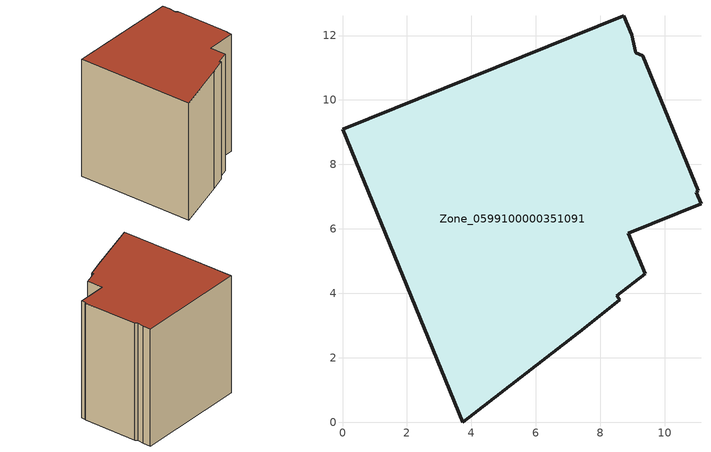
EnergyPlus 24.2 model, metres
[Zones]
Zone_0599100000351091
 floor ground (C_G): 10.98,7.14 11.12,6.78 8.87,5.86 9.4,4.61 8.51,3.92 8.6,3.8 7.5,2.92 3.74,0 0,9.09 8.73,12.61 8.98,12.02 9.1,11.47 9.32,11.38 11.04,7.18 z0
 wall outside (C_F): 3.74,0 7.5,2.92 8.6,3.8 8.51,3.92 9.4,4.61 8.87,5.86 11.12,6.78 10.98,7.14 11.04,7.18 9.32,11.38 9.1,11.47 8.98,12.02 8.73,12.61 0,9.09 3.74,0 z0:9.89
 roof outside (C_R): 11.12,6.78 10.98,7.14 11.04,7.18 9.32,11.38 9.1,11.47 8.98,12.02 8.73,12.61 0,9.09 3.74,0 7.5,2.92 8.6,3.8 8.51,3.92 9.4,4.61 8.87,5.86 z9.89
[BUILDING]
Pand.0599100000351091: North Axis=0; Terrain=City; Loads Convergence Tolerance Value=0.04; Temperature Convergence Tolerance Value=0.4; Solar Distribution=FullExterior; Maximum Number of Warmup Days=25; Minimum Number of Warmup Days=1
[Site:Location]
Rotterdam.The.Hague.AP_ZH_NLD Design_Conditions: Latitude=51.96; Longitude=4.45; Time Zone=1; Elevation=-4.5
[SITE:GROUNDTEMPERATURE:BUILDINGSURFACE]
18, 18, 18, 18, 18, 18, 18, 18, 18, 18, 18, 18
[MATERIAL] Thermal Absorptance=0.9; Solar Absorptance=0.7; Visible Absorptance=0.7
Name | Roughness | Thickness | Conductivity | Density | Specific Heat
G.TC.1992-2005 | MediumSmooth | 0.15 | 0.06 | 540 | 1210
F.TC.1992-2005 | Rough | 0.3 | 0.12 | 1920 | 840
R.TC.1992-2005 | MediumRough | 0.2 | 0.08 | 1500 | 1000
[CONSTRUCTION]
C_G: G.TC.1992-2005
C_F: F.TC.1992-2005
C_R: R.TC.1992-2005
[ZONE]
Zone_0599100000351091: Type=1; Multiplier=1; Ceiling Height=Autocalculate; Volume=Autocalculate; Floor Area=autocalculate; Part of Total Floor Area=Yes
[ZONEINFILTRATION:DESIGNFLOWRATE]
Infil_Zone_0599100000351091: Zone or ZoneList or Space or SpaceList=Zone_0599100000351091; Schedule=AlwaysOn; Design Flow Rate Calculation Method=Flow/Area; Flow Rate per Floor Area=0.0015; Constant Term Coefficient=1; Temperature Term Coefficient=0; Velocity Term Coefficient=0; Velocity Squared Term Coefficient=0
[HVACTEMPLATE:ZONE:IDEALLOADSAIRSYSTEM]
Zone_0599100000351091: Maximum Heating Supply Air Temperature=50; Minimum Cooling Supply Air Temperature=13; Maximum Heating Supply Air Humidity Ratio=0.0156; Minimum Cooling Supply Air Humidity Ratio=0.0077; Heating Limit=NoLimit; Cooling Limit=NoLimit; Dehumidification Control Type=ConstantSensibleHeatRatio; Cooling Sensible Heat Ratio=0.7; Dehumidification Setpoint=60; Humidification Control Type=None; Humidification Setpoint=30; Outdoor Air Method=None; Outdoor Air Flow Rate per Person=0.00944; Outdoor Air Flow Rate per Zone Floor Area=0; Outdoor Air Flow Rate per Zone=0; Demand Controlled Ventilation Type=None; Outdoor Air Economizer Type=NoEconomizer; Heat Recovery Type=None; Sensible Heat Recovery Effectiveness=0.7; Latent Heat Recovery Effectiveness=0.65
[ZONECONTROL:THERMOSTAT]
ThermostatControl_Zone_0599100000351091: Zone or ZoneList=Zone_0599100000351091; Control Type Schedule=DualSetpointControlType; Control 1=Thermostat_Zone_0599100000351091; Temperature Difference Between Cutout And Setpoint=0
[THERMOSTATSETPOINT:DUALSETPOINT]
Thermostat_Zone_0599100000351091: Heating Setpoint Temperature Schedule=HeatingSetpoint_Zone_0599100000351091; Cooling Setpoint Temperature Schedule=CoolingSetpoint_Zone_0599100000351091
[SCHEDULE:COMPACT]
HeatingSetpoint_Zone_0599100000351091: Through: 12/31, For: AllDays, Until: 24:00, 21
CoolingSetpoint_Zone_0599100000351091: Through: 12/31, For: AllDays, Until: 24:00, 24
DualSetpointControlType: Through: 12/31, For: AllDays, Until: 24:00, 4
AlwaysOn: Through: 12/31, For: AllDays, Until: 24:00, 1
